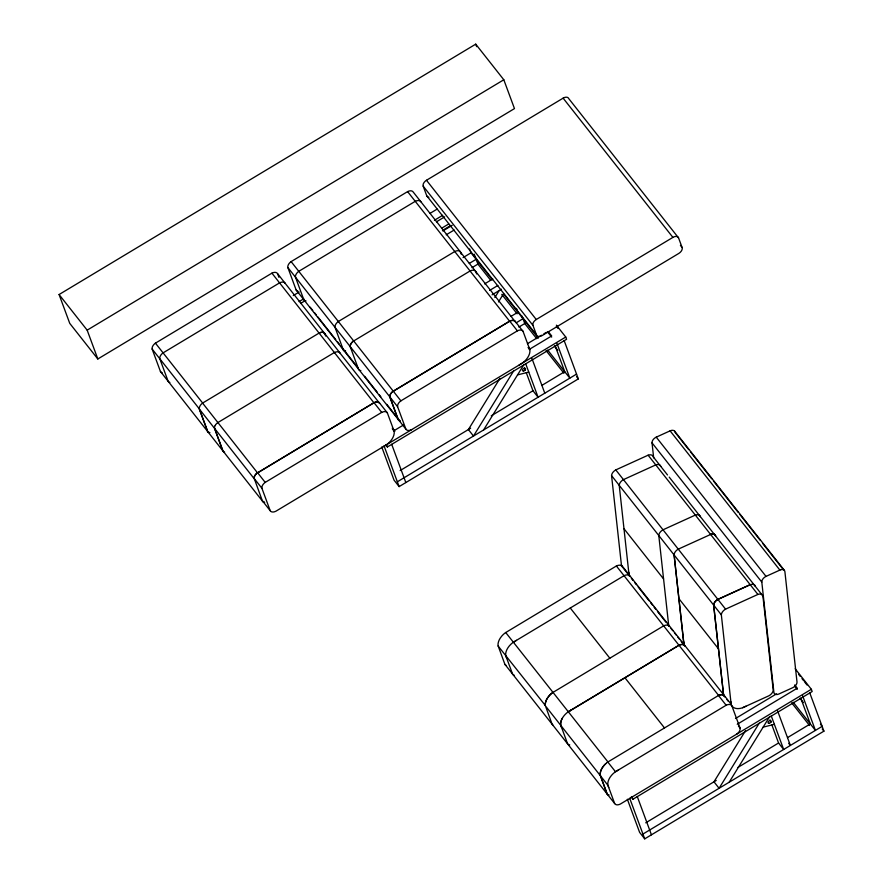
<?xml version="1.0" encoding="UTF-8"?>
<svg xmlns="http://www.w3.org/2000/svg" width="883" height="883" viewBox="0 0 883 883"><rect width="100%" height="100%" fill="white"/><g stroke="black" fill="none" stroke-linecap="round" stroke-linejoin="round"><path stroke-width="1.32" d="M350.264 346.931A5.949 3.731 -38.3 0 1 350.904 343.895L351.268 343.31A5.949 3.72 -38.3 0 1 353.586 340.981M215.22 425.44L215.573 424.855A5.949 3.72 -38.3 0 1 217.891 422.527M494.855 297.538L499.16 290.562M498.487 301.953L503.509 293.807L538.31 338.156M499.966 378.354L468.387 429.557L473.487 436.036L513.685 370.871M483.586 429.966L523.818 364.734M745.561 730.605L713.983 781.808L719.082 788.287L759.281 723.122M729.181 782.217L769.413 716.985M571.456 709.888L567.813 712.117A14.029 8.786 -38.3 0 0 563.343 716.654L562.272 718.343A14.029 8.786 -38.3 0 0 560.65 724.932L561.577 727.57M605.771 763.652L604.27 765.175A14.029 8.786 -38.3 0 0 600.274 775.075L607.007 793.839A5.949 3.731 -38.3 0 0 608.762 795.053M256.512 473.531L256.037 474.005A5.949 3.731 -38.3 0 0 254.26 478.575L262.45 501.103A5.949 3.731 -38.3 0 0 264.69 502.394M392.195 391.986L391.732 392.46A5.949 3.731 -38.3 0 0 389.955 397.03L398.134 419.557A5.949 3.731 -38.3 0 0 399.436 420.639M392.703 391.544L392.096 392.085A5.949 3.731 -38.3 0 0 389.844 397.14L398.244 419.458M607.438 762.261L605.661 763.751A14.029 8.786 -38.3 0 0 600.164 775.186L607.118 793.74A5.949 3.731 -38.3 0 0 608.873 794.954M392.416 429.017L394.116 431.169L387.361 412.913L379.701 403.189A5.949 3.731 -38.3 0 0 374.039 402.681L256.401 473.63A5.949 3.731 -38.3 0 0 254.149 478.685L199.282 408.984L207.582 431.412L262.45 501.103M256.909 473.189L373.928 402.78A5.949 3.731 -38.3 0 1 379.591 403.299L340.01 353.09A5.949 3.731 -38.3 0 0 334.348 352.582M392.604 391.644L509.734 321.136A5.949 3.731 -38.3 0 1 515.396 321.655L523.056 331.368L529.811 349.624L528.1 347.472M513.365 642.217L624.027 575.705A5.949 3.731 -38.3 0 1 629.7 576.224L622.04 566.511A5.949 3.731 -38.3 0 0 616.378 565.992L505.208 632.846A14.029 8.786 -38.3 0 0 498.045 645.65L504.888 664.314L614.667 803.552A5.949 3.731 -38.3 0 0 620.33 804.06L811.345 689.281L795.175 668.762M607.327 762.371L607.934 761.93L505.705 632.504M59.084 294.536L475.727 44.15L503.807 79.768L514.469 108.598L97.825 358.984L69.746 323.366L59.084 294.536L87.163 330.154L97.825 358.984M87.163 330.154L503.807 79.768M152.141 349.05L199.359 408.939L207.648 431.368A5.949 3.731 -38.3 0 0 209.9 432.659A5.949 3.731 -38.3 0 1 207.582 431.412L160.43 371.467L152.141 349.05A5.949 3.731 -38.3 0 1 155.43 343.156L271.92 273.156A5.949 3.731 -38.3 0 1 277.582 273.664L340.043 353.034M411.566 429.679A5.949 3.731 -38.3 0 1 405.904 429.171L296.125 289.933L287.836 267.505A5.949 3.731 -38.3 0 1 291.125 261.611L407.604 191.611A5.949 3.731 -38.3 0 1 413.277 192.119L460.496 252.019L461.39 254.447M426.478 180.275L563.122 98.156A5.287 3.311 -38.3 0 1 568.784 98.664L678.563 237.913L682.117 247.516A5.287 3.311 -38.3 0 1 678.828 253.41L542.184 335.529A5.287 3.311 -38.3 0 1 536.522 335.021L426.743 195.772L423.189 186.17A5.287 3.311 -38.3 0 1 426.478 180.275L536.257 319.514A5.287 3.311 -38.3 0 0 532.968 325.408L536.522 335.021M293.266 295.562L299.16 292.019M430.032 213.377L437.107 209.116M299.072 301.622L303.774 298.785M434.458 220.253L442.692 215.309M300.551 303.465L304.966 300.816M436.467 221.788L444.701 216.843M441.621 228.233L448.663 224.006M442.449 230.474L450.661 225.54M442.836 230.96L452.217 225.32M446.202 234.812L454.171 230.022M325.628 336.037L324.801 333.553A5.949 3.731 -38.3 0 0 319.138 333.046L202.582 403.089L257.45 472.78M338.277 321.544L454.822 251.5A5.949 3.731 -38.3 0 1 460.496 252.019M463.056 257.615L471.025 252.825L469.601 248.962M469.303 263.41L476.136 259.304M472.008 267.659L477.913 264.105L474.226 254.149M217.869 422.582L334.381 352.516M484.579 283.907L492.791 278.973M489.679 290.386L497.891 285.452M492.074 294.823L501.401 289.216M511.047 316.346L517.88 312.251L516.445 308.388M393.134 391.246L509.623 321.246A5.949 3.731 -38.3 0 1 515.286 321.754L460.418 252.063M516.147 322.825L522.979 318.719M518.851 327.074L524.756 323.531L522.03 316.147M556.389 325.154L565.749 337.03L275.882 511.224A5.949 3.731 -38.3 0 1 270.209 510.716L261.92 488.288A5.949 3.731 -38.3 0 1 265.209 482.394L381.699 412.394A5.949 3.731 -38.3 0 1 387.361 412.913M405.904 429.171L397.615 406.754A5.949 3.731 -38.3 0 1 400.904 400.849L517.383 330.849A5.949 3.731 -38.3 0 1 523.056 331.368M536.257 319.514L672.901 237.395A5.287 3.311 -38.3 0 1 678.563 237.913M527.46 343.686L541.533 335.231M543.884 333.818L546.235 332.405M393.928 430.738L403.343 425.076M529.314 349.381L551.676 335.937L548.277 331.622M385.672 444.8L387.372 446.964L566.577 339.271L565.749 337.03M400.131 470.573L470.628 428.211M491.235 415.827L532.968 390.75L526.301 372.736M541.963 385.341L564.723 371.666L555.197 345.926M397.35 481.798L576.544 374.105M381.765 447.008L394.017 480.12L399.127 486.599L578.321 378.906L564.171 340.639M724.27 695.925A5.949 3.731 -38.3 0 0 718.596 695.418L607.824 762.029L615.484 771.742L726.157 705.241A5.949 3.731 -38.3 0 1 731.819 705.749L740.109 728.166A5.949 3.731 -38.3 0 1 736.819 734.06M735.506 718.497L776.576 693.817M737.239 724.27L797.272 688.188L794.722 684.943M631.268 797.051L632.968 799.214L812.172 691.521L811.345 689.281M645.727 822.824L716.223 780.462M737.989 767.382L778.563 743L771.897 724.976M787.559 737.592L810.318 723.917L800.793 698.177M642.945 834.049L822.139 726.356L820.439 724.192M627.36 799.258L639.612 832.371L644.722 838.85L823.916 731.157L809.766 692.89M519.094 365.065L522.736 362.836A14.029 8.786 -38.3 0 0 529.899 350.021L528.972 347.383M383.399 446.61L387.041 444.381A14.029 8.786 -38.3 0 0 394.204 431.566L393.288 428.917M516.511 640.33L512.868 642.559A14.029 8.786 -38.3 0 0 505.705 655.374L506.621 658.012M618.63 769.855L614.987 772.084A14.029 8.786 -38.3 0 0 607.824 784.899L608.74 787.537M745.914 706.245L742.139 707.923A14.029 8.786 -38.3 0 1 731.245 704.634L730.87 701.698M653.674 457.858L652.029 442.869A5.287 3.311 -38.3 0 1 656.246 437.151L670.098 430.849A5.287 3.311 -38.3 0 1 675.109 432.361L688.729 449.635M622.085 566.621A14.029 8.786 -38.3 0 1 621.466 565.385L611.566 475.628A5.949 3.731 -38.3 0 1 615.793 469.911L648.111 455.198A5.949 3.731 -38.3 0 1 653.122 456.71L667.515 474.966M761.808 582.107A5.287 3.311 -38.3 0 1 766.025 576.389L779.877 570.087A5.287 3.311 -38.3 0 1 784.888 571.599L796.996 681.952A5.287 3.311 -38.3 0 1 792.779 687.669L778.927 693.983A5.287 3.311 -38.3 0 1 773.905 692.46L761.808 582.107L652.029 442.869M750.175 584.645L717.857 599.358A5.949 3.731 -38.3 0 0 713.63 605.076L723.585 694.921M621.367 564.999L731.146 704.237L721.345 614.866A5.949 3.731 -38.3 0 1 725.572 609.149L757.89 594.436A5.949 3.731 -38.3 0 1 762.901 595.948L773.221 690.02A5.949 3.731 -38.3 0 1 769.005 695.738L742.669 707.725M517.548 374.9L528.774 372.085M763.144 727.15L774.369 724.336M714.27 534.347L714.325 534.37A5.949 3.731 -38.3 0 1 715.649 535.97A5.949 3.731 -38.3 0 0 714.27 534.347L713.883 534.204A5.949 3.731 -38.3 0 0 710.638 534.458L678.265 549.149A5.949 3.731 -38.3 0 0 674.093 554.888L683.95 644.634M725.031 697.095L724.148 696.069A5.949 3.731 -38.3 0 0 718.497 695.517L726.157 705.241M754.623 585.131L755.241 586.235M680.418 245.364L682.117 247.516M563.122 98.156L672.901 237.395M674.612 431.136L784.391 570.374M690.429 451.787L711.698 478.774M713.409 480.937L738.089 512.239M739.788 514.392L760.208 540.297M762.769 543.542L783.188 569.447M670.098 430.849L779.877 570.087M656.246 437.151L766.025 576.389M556.389 326.346L558.078 328.487M669.193 477.096L762.901 595.948M648.111 455.198L757.89 594.436M547.405 331.699L551.654 337.096M554.392 346.004L557.802 350.33M576.621 376.754L578.321 378.906M423.189 186.17L532.968 325.408M471.025 252.825L492.317 279.834M547.681 350.054L569.833 378.145L556.974 343.388M477.913 264.105L490.683 280.319M501.765 294.359L517.096 313.807M524.756 323.531L536.687 338.653M546.058 350.54L563.939 373.233M798.607 674.314L800.296 676.455M801.985 678.597L803.673 680.738M804.512 681.808L807.062 685.042M407.604 191.611L509.623 321.246M509.734 321.136L517.383 330.849M794.7 686.113L797.25 689.347M799.987 698.254L803.398 702.581M822.216 728.994L823.916 731.157M615.793 469.911L725.572 609.149M793.276 702.294L815.428 730.396L802.57 695.638M791.654 702.791L809.534 725.484M611.566 475.628L721.345 614.866M532.968 390.75L538.067 397.229L525.661 363.675M623.994 528.751L663.552 578.928M678.839 598.564L718.431 648.773M788.685 743.276L790.384 745.44L777.526 710.683M778.563 743L783.663 749.479L771.256 715.925M631.378 578.354L633.067 580.495M634.745 582.625L636.433 584.756M638.111 586.897L649.06 600.771M650.738 602.912L652.427 605.043M654.104 607.184L655.793 609.314M657.471 611.455L665.892 622.129M667.57 624.259L669.259 626.4A5.949 3.731 -38.3 0 0 663.663 625.848L552.427 692.736A14.029 8.786 -38.3 0 0 545.264 705.55M671.036 628.508L672.736 630.672M674.435 632.835L676.135 634.987M677.835 637.151L679.546 639.303M681.246 641.466L682.945 643.619M726.709 699.27L728.409 701.433M718.596 695.418L616.378 565.992M738.409 726.014L740.109 728.166M570.275 608.023L609.833 658.199M624.91 677.736L664.491 727.934M291.125 261.611L400.904 400.849M287.836 267.505L397.615 406.754M310.209 307.207L312.759 310.452M314.458 312.604L316.158 314.767M317.869 316.931L335.739 339.591M337.438 341.754L339.138 343.906M340.838 346.07L357.858 367.659M364.668 376.29L377.438 392.482M379.138 394.646L380.838 396.798M386.798 404.359L399.558 420.551M271.92 273.156L373.928 402.78M374.039 402.681L381.699 412.394M392.306 428.089L394.856 431.323M498.133 646.047L545.341 705.506A14.029 8.786 -38.3 0 1 552.493 692.691M155.43 343.156L202.648 403.045A5.949 3.731 -38.3 0 0 199.359 408.939M257.56 472.681L265.209 482.394M254.26 478.575L261.92 488.288M270.209 510.716L262.549 501.003A5.949 3.731 -38.3 0 0 264.315 502.217M723.53 694.844L724.203 696.146M769.987 719.833L770.936 722.404M475.727 44.15L476.654 46.656M531.93 358.443L544.789 393.189M524.392 367.582L525.341 370.154M476.643 273.951L475.738 271.489A5.949 3.731 -38.3 0 0 470.076 270.982L353.553 341.037A5.949 3.731 -38.3 0 0 351.235 343.366M637.283 796.543L651.433 834.81M632.14 796.963L632.968 799.214M629.722 798.32L644.722 838.85M614.667 803.552L607.912 785.285L545.429 705.892L552.107 724.203A5.949 3.731 -38.3 0 0 553.001 725.098M560.782 725.263L567.504 743.585A5.949 3.731 -38.3 0 0 569.745 744.888M505.793 655.76L512.548 674.027A5.949 3.731 -38.3 0 0 513.442 674.921M391.688 444.292L405.838 482.56M386.544 444.723L387.372 446.964M384.127 446.07L399.127 486.599M277.582 273.664L278.929 277.317M222.902 450.838L214.602 428.421A5.949 3.72 -38.3 0 1 215.253 425.374M214.569 428.476L222.858 450.893A5.949 3.731 -38.3 0 0 224.624 452.118M723.497 694.524L713.685 605.153A5.949 3.731 -38.3 0 1 717.912 599.436L750.23 584.723A5.949 3.731 -38.3 0 1 754.888 585.451M700.329 516.544L700.34 516.599A5.949 3.731 -38.3 0 0 695.329 515.087L663.012 529.8A5.949 3.731 -38.3 0 0 658.784 535.517L668.685 625.285A14.029 8.786 -38.3 0 0 669.292 626.455M674.093 554.888L683.906 644.259M629.027 574.712L619.226 485.341A5.949 3.731 -38.3 0 1 623.442 479.624L655.771 464.911A5.949 3.731 -38.3 0 1 660.782 466.423M683.619 641.72L683.994 644.656A14.029 8.786 -38.3 0 0 684.612 645.881M628.751 572.173L629.126 575.109A14.029 8.786 -38.3 0 0 629.734 576.334M428.884 197.251A5.287 3.311 -38.3 0 1 426.743 195.772M319.061 333.09A5.949 3.731 -38.3 0 1 324.723 333.597M285.242 283.377A5.949 3.731 -38.3 0 0 279.58 282.869L163.09 352.869A5.949 3.731 -38.3 0 0 159.801 358.763L168.09 381.191A5.949 3.731 -38.3 0 0 169.845 382.405M162.185 372.692A5.949 3.731 -38.3 0 1 160.43 371.467M350.937 343.84A5.949 3.72 -38.3 0 0 350.297 346.876L358.553 369.348A5.949 3.731 -38.3 0 0 360.838 370.595M338.344 321.5A5.949 3.731 -38.3 0 0 335.054 327.394L343.266 349.867A5.949 3.731 -38.3 0 0 345.518 351.158M400.385 420.849A5.949 3.731 -38.3 0 1 399.889 420.783M345.595 351.114A5.949 3.731 -38.3 0 1 345.098 351.037M344.646 350.904A5.949 3.731 -38.3 0 1 343.344 349.823M420.937 201.843A5.949 3.731 -38.3 0 0 415.264 201.324L298.785 271.324A5.949 3.731 -38.3 0 0 295.485 277.218L303.785 299.646A5.949 3.731 -38.3 0 0 306.037 300.937M297.88 291.147A5.949 3.731 -38.3 0 1 297.428 291.015M297.019 290.827A5.949 3.731 -38.3 0 1 296.125 289.933M684.402 645.44A5.949 3.731 -38.3 0 0 678.983 645.274L568.321 711.775L679.016 645.219A5.949 3.731 -38.3 0 1 684.678 645.727M560.694 724.877A14.007 8.775 -38.3 0 1 562.294 718.298M514.303 675.252A5.949 3.731 -38.3 0 1 513.851 675.109M506.191 665.396A5.949 3.731 -38.3 0 1 504.888 664.314M710.594 534.436A5.949 3.731 -38.3 0 1 713.839 534.182M523.553 371.048A1.777 1.115 -38.3 0 0 525.462 368.774A1.777 1.115 -38.3 0 0 522.868 369.193A1.777 1.115 -38.3 0 0 523.553 371.048M769.148 723.298A1.777 1.115 -38.3 0 0 771.058 721.025A1.777 1.115 -38.3 0 0 768.464 721.444A1.777 1.115 -38.3 0 0 769.148 723.298"/></g></svg>
